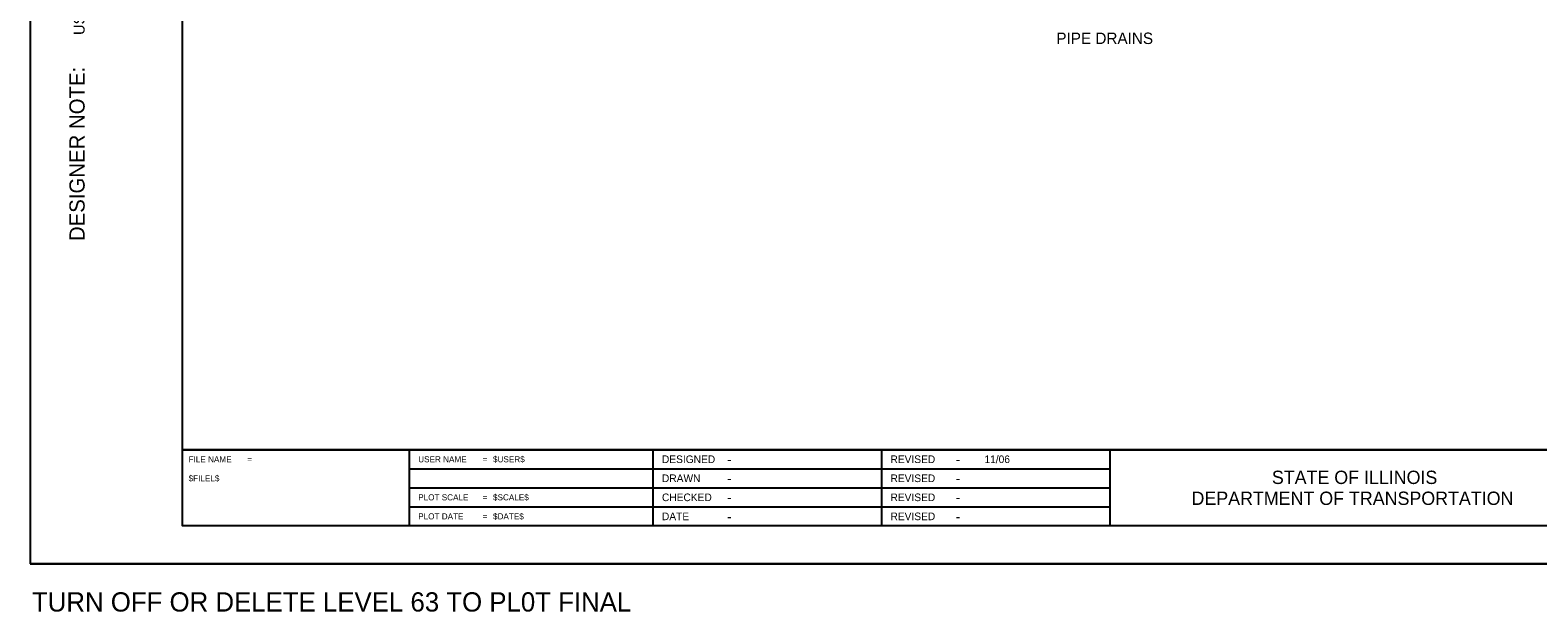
# Model space of a CAD drawing. Extents: x 100642 to 101322, y 99393 to 99845.
# Drawn here: x 100641.9 to 101037.8, y 99392.8 to 99545.6 of the extents above; entities that cross this region are included whole.
import ezdxf

# ---------------------------------------------------------------- set-up
doc = ezdxf.new("R2010")
doc.units = 0
for name, color, linetype in [('Design_PR_Roadway Notes', 7, 'Continuous'), ('Level 63', 7, 'Continuous'), ('Sheets_50 Reference Boundary', 7, 'Continuous'), ('Sheets_General Details', 7, 'Continuous'), ('Sheets_Printer Plotting Border', 7, 'Continuous')]:
    doc.layers.add(name, color=color, linetype=linetype)

msp = doc.modelspace()

# ---------------------------------------------------------------- linework, layer by layer
at = {"layer": 'Sheets_50 Reference Boundary'}
msp.add_lwpolyline([(100681.93, 99835.38), (101311.93, 99835.38), (101311.93, 99435.38), (100681.93, 99435.38)], close=True, dxfattribs=at)
at = {"layer": 'Sheets_General Details'}
for p, q in [((100641.93, 99845.38), (100641.93, 99405.38)), ((100681.93, 99435.38), (101311.93, 99435.38)), ((100741.42, 99435.38), (100741.42, 99415.38)), ((100805.42, 99435.38), (100805.42, 99415.38)), ((100865.42, 99435.38), (100865.42, 99415.38)), ((100925.42, 99435.38), (100925.42, 99415.38)), ((100741.42, 99430.38), (100925.42, 99430.38)), ((100741.42, 99425.38), (100925.42, 99425.38)), ((100741.42, 99420.38), (100925.42, 99420.38)), ((101321.93, 99405.38), (100641.93, 99405.38))]:
    msp.add_line(p, q, dxfattribs=at)
msp.add_lwpolyline([(100681.93, 99835.38), (101311.93, 99835.38), (101311.93, 99415.38), (100681.93, 99415.38)], close=True, dxfattribs=at)
at = {"layer": 'Sheets_Printer Plotting Border'}
msp.add_lwpolyline([(100641.93, 99405.38), (101321.93, 99405.38), (101321.93, 99845.38), (100641.93, 99845.38)], close=True, dxfattribs=at)

# ---------------------------------------------------------------- texts
at = {"layer": 'Design_PR_Roadway Notes'}
msp.add_text('PIPE DRAINS', height=3, dxfattribs=at).set_placement((100911.36, 99541.93))
at = {"layer": 'Level 63'}
for s, height, p in [('USE WITH DISTRICT 5 SPECIAL PROVISION; GRANULAR EMBANKMENT, SPECIAL   ', 2.88, (100656.24, 99544.3)), ('DESIGNER NOTE:', 4, (100656.24, 99490.18))]:
    msp.add_text(s, height=height, rotation=90, dxfattribs=at).set_placement(p)
msp.add_text('TURN OFF OR DELETE LEVEL 63 TO PL0T FINAL', height=5.0659, dxfattribs=at).set_placement((100642.41, 99392.88))
at = {"layer": 'Sheets_General Details'}
for s, p in [('FILE NAME', (100683.53, 99432.08)), ('=', (100698.98, 99432.08)), ('USER NAME', (100743.82, 99432.08)), ('=', (100760.77, 99432.08)), ('$USER$', (100763.46, 99432.08)), ('$FILEL$', (100683.53, 99427.08)), ('$SCALE$', (100763.46, 99422.08)), ('PLOT SCALE', (100743.82, 99422.08)), ('=', (100760.77, 99422.08)), ('PLOT DATE', (100743.82, 99417.08)), ('=', (100760.77, 99417.08)), ('$DATE$', (100763.46, 99417.08))]:
    msp.add_text(s, height=1.6, rotation=360, dxfattribs=at).set_placement(p)
for s, height, p in [('DESIGNED', 2, (100807.82, 99431.88)), ('-', 2.8, (100824.9, 99431.48)), ('REVISED', 2, (100867.82, 99431.88)), ('-', 2.8, (100884.9, 99431.48)), ('11/06', 2, (100892.5, 99431.88)), ('DRAWN', 2, (100807.82, 99426.88)), ('REVISED', 2, (100867.82, 99426.88)), ('STATE OF ILLINOIS', 3.5, (100967.96, 99426.38)), ('CHECKED', 2, (100807.82, 99421.88)), ('-', 2.8, (100824.9, 99426.48)), ('REVISED', 2, (100867.82, 99421.88)), ('-', 2.8, (100884.9, 99426.48)), ('DEPARTMENT OF TRANSPORTATION', 3.5, (100946.86, 99420.88)), ('-', 2.8, (100824.9, 99421.48)), ('-', 2.8, (100884.9, 99421.48)), ('DATE', 2, (100807.82, 99416.88)), ('-', 2.8, (100824.9, 99416.48)), ('REVISED', 2, (100867.82, 99416.88)), ('-', 2.8, (100884.9, 99416.48))]:
    msp.add_text(s, height=height, dxfattribs=at).set_placement(p)

doc.saveas('drawing.dxf')
